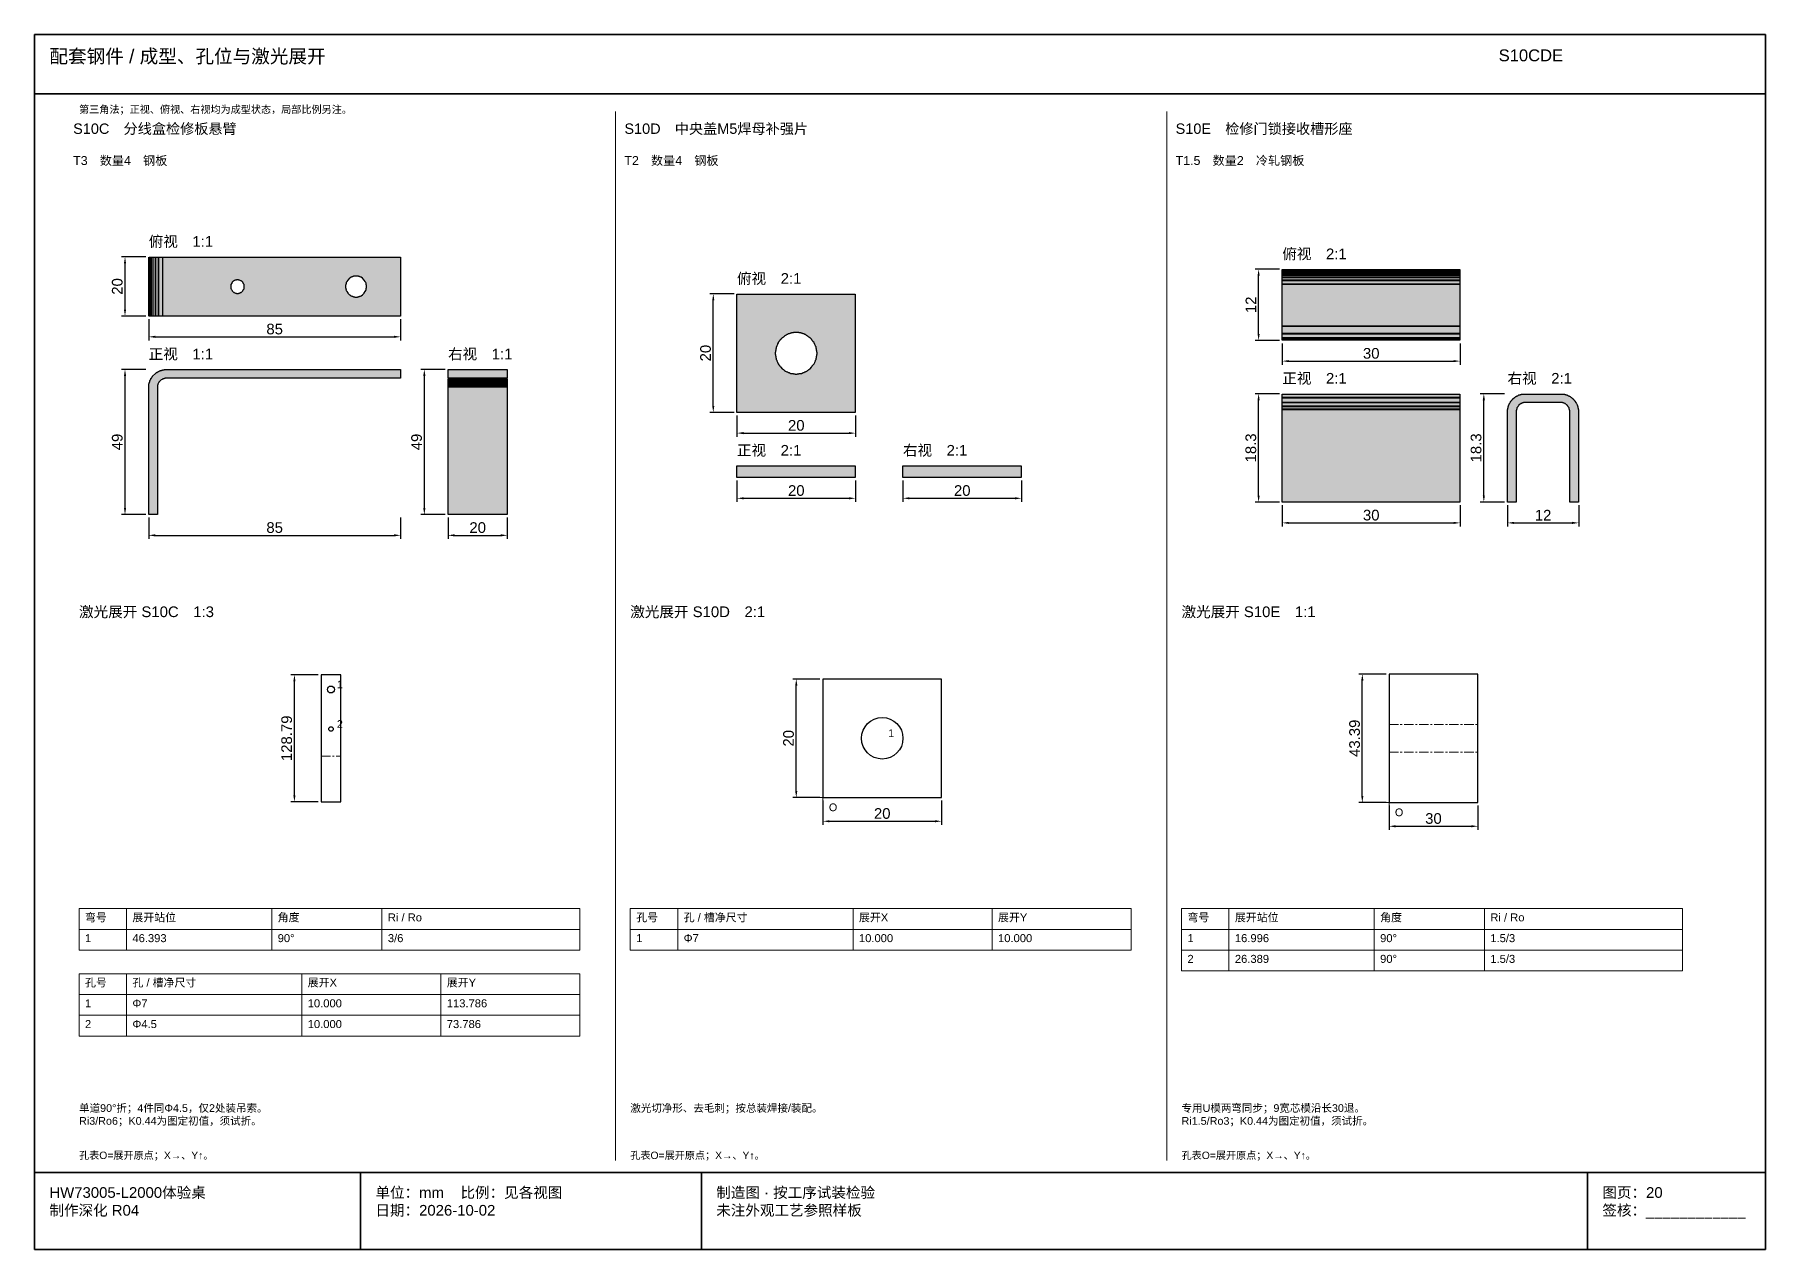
# Model space of a CAD drawing. Header units: millimetres. Extents: x 5 to 252589, y 5 to 415.
# Drawn here: x 228005 to 228589, y 5 to 415 of the extents above; entities that cross this region are included whole.
import ezdxf

# ---------------------------------------------------------------- set-up
doc = ezdxf.new("R2010")
doc.units = ezdxf.units.MM
doc.linetypes.add('CENTER', pattern=[5.08, 3.175, -0.635, 0.635, -0.635])
for name, color, linetype, lineweight in [('CENTER', 8, 'CENTER', 13), ('DIM', 7, 'Continuous', 13), ('FRAME', 7, 'Continuous', 35), ('HATCH', 8, 'Continuous', 9), ('NOTE', 7, 'Continuous', 18), ('OUTLINE', 7, 'Continuous', 25)]:
    doc.layers.add(name, color=color, linetype=linetype, lineweight=lineweight)
doc.styles.add('CN', font='Arial Unicode.ttf')
doc.dimstyles.new('V0_5', dxfattribs={"dimtxt": 3.6, "dimasz": 2.2, "dimexe": 1.2, "dimexo": 1, "dimgap": 0.8, "dimtad": 1, "dimlfac": 0.5, "dimdsep": 46, "dimtxsty": 'CN', "dimcen": 2.5, "dimclrd": 7, "dimclre": 7, "dimclrt": 7, "dimazin": 3, "dimtfac": 1, "dimtmove": 0, "dimatfit": 3})
doc.dimstyles.new('V1', dxfattribs={"dimtxt": 3.6, "dimasz": 2.2, "dimexe": 1.2, "dimexo": 1, "dimgap": 0.8, "dimtad": 1, "dimdsep": 46, "dimtxsty": 'CN', "dimcen": 2.5, "dimclrd": 7, "dimclre": 7, "dimclrt": 7, "dimazin": 3, "dimtfac": 1, "dimtmove": 0, "dimatfit": 3})
doc.dimstyles.new('V3', dxfattribs={"dimtxt": 3.6, "dimasz": 2.2, "dimexe": 1.2, "dimexo": 1, "dimgap": 0.8, "dimtad": 1, "dimlfac": 3, "dimdsep": 46, "dimtxsty": 'CN', "dimcen": 2.5, "dimclrd": 7, "dimclre": 7, "dimclrt": 7, "dimazin": 3, "dimtfac": 1, "dimtmove": 0, "dimatfit": 3})

msp = doc.modelspace()

# ---------------------------------------------------------------- hatches: boundary and pattern name
at = {"layer": 'HATCH', "true_color": 0x467e87}
for points in [[(228043.5, 320), (228043.5, 339.91667), (228043.58333, 339.91667), (228043.58333, 320)], [(228044, 320), (228044, 339.91667), (228044.33333, 339.91667), (228044.33333, 320)], [(228426, 335.38333), (228426, 335.55), (228485.91667, 335.55), (228485.91667, 335.38333)], [(228426, 334.55), (228426, 334.96667), (228485.91667, 334.96667), (228485.91667, 334.55)], [(228144.5, 297.16667), (228144.5, 297.5), (228164.41667, 297.5), (228164.41667, 297.16667)], [(228144.5, 296.25), (228144.5, 296.66667), (228164.41667, 296.66667), (228164.41667, 296.25)]]:
    msp.add_hatch(color=137, dxfattribs=at).paths.add_polyline_path(points)
at = {"layer": 'HATCH', "true_color": 0x467a84}
for points in [[(228043.66667, 320), (228043.66667, 339.91667), (228043.91667, 339.91667), (228043.91667, 320)], [(228426, 335.05), (228426, 335.3), (228485.91667, 335.3), (228485.91667, 335.05)], [(228144.5, 296.75), (228144.5, 297.08333), (228164.41667, 297.08333), (228164.41667, 296.75)]]:
    msp.add_hatch(color=137, dxfattribs=at).paths.add_polyline_path(points)
at = {"layer": 'HATCH', "true_color": 0x46828b}
for points in [[(228044.41667, 320), (228044.41667, 339.91667), (228044.91667, 339.91667), (228044.91667, 320)], [(228426, 335.63333), (228426, 335.71667), (228485.91667, 335.71667), (228485.91667, 335.63333)], [(228426, 333.88333), (228426, 334.46667), (228485.91667, 334.46667), (228485.91667, 333.88333)], [(228144.5, 299), (228144.5, 301.91667), (228164.41667, 301.91667), (228164.41667, 299)], [(228144.5, 297.58333), (228144.5, 297.91667), (228164.41667, 297.91667), (228164.41667, 297.58333)], [(228144.5, 253), (228144.5, 296.16667), (228164.41667, 296.16667), (228164.41667, 253)], [(228502, 257.2), (228502, 288.45), (228502.08333, 288.53333), (228502.08333, 288.95), (228502.16667, 289.03333), (228502.16667, 289.28333), (228502.25, 289.36667), (228502.25, 289.53333), (228502.33333, 289.61667), (228502.33333, 289.78333), (228502.41667, 289.86667), (228502.41667, 290.03333), (228502.5, 290.11667), (228502.5, 290.2), (228502.58333, 290.28333), (228502.58333, 290.36667), (228502.66667, 290.45), (228502.66667, 290.53333), (228502.75, 290.61667), (228502.83333, 290.86667), (228503, 291.03333), (228503, 291.11667), (228503.16667, 291.28333), (228503.16667, 291.36667), (228503.66667, 291.86667), (228503.66667, 291.95), (228503.75, 292.03333), (228503.83333, 292.03333), (228504.33333, 292.53333), (228504.41667, 292.53333), (228504.83333, 292.86667), (228504.91667, 292.86667), (228505, 292.95), (228505.08333, 292.95), (228505.16667, 293.03333), (228505.25, 293.03333), (228505.33333, 293.11667), (228505.41667, 293.11667), (228505.83333, 293.36667), (228506, 293.36667), (228506.08333, 293.45), (228506.25, 293.45), (228506.33333, 293.53333), (228506.58333, 293.53333), (228506.66667, 293.61667), (228507.08333, 293.61667), (228507.16667, 293.7), (228520.75, 293.7), (228520.83333, 293.61667), (228521.25, 293.61667), (228521.33333, 293.53333), (228521.58333, 293.53333), (228521.66667, 293.45), (228521.83333, 293.45), (228521.91667, 293.36667), (228522.08333, 293.36667), (228522.16667, 293.28333), (228522.25, 293.28333), (228522.33333, 293.2), (228522.41667, 293.2), (228522.5, 293.11667), (228522.58333, 293.11667), (228522.66667, 293.03333), (228522.75, 293.03333), (228522.83333, 292.95), (228523.08333, 292.86667), (228523.25, 292.7), (228523.33333, 292.7), (228523.5, 292.53333), (228523.58333, 292.53333), (228524.08333, 292.03333), (228524.16667, 292.03333), (228524.25, 291.95), (228524.25, 291.86667), (228524.75, 291.36667), (228524.75, 291.28333), (228525.08333, 290.86667), (228525.08333, 290.78333), (228525.16667, 290.7), (228525.16667, 290.61667), (228525.25, 290.53333), (228525.25, 290.45), (228525.5, 290.03333), (228525.5, 289.86667), (228525.58333, 289.78333), (228525.58333, 289.61667), (228525.66667, 289.53333), (228525.66667, 289.36667), (228525.75, 289.28333), (228525.75, 289.03333), (228525.83333, 288.95), (228525.83333, 288.53333), (228525.91667, 288.45), (228525.91667, 257.2), (228523, 257.2), (228523, 288.2), (228522.91667, 288.28333), (228522.91667, 288.53333), (228522.83333, 288.61667), (228522.83333, 288.78333), (228522.75, 288.86667), (228522.75, 289.03333), (228522.66667, 289.11667), (228522.66667, 289.2), (228522.5, 289.36667), (228522.5, 289.45), (228522.25, 289.7), (228522.25, 289.78333), (228522, 290.03333), (228521.91667, 290.03333), (228521.66667, 290.28333), (228521.58333, 290.28333), (228521.41667, 290.45), (228521.33333, 290.45), (228521.08333, 290.61667), (228520.91667, 290.61667), (228520.83333, 290.7), (228520.58333, 290.7), (228520.5, 290.78333), (228507.41667, 290.78333), (228507.33333, 290.7), (228507.08333, 290.7), (228507, 290.61667), (228506.83333, 290.61667), (228506.75, 290.53333), (228506.5, 290.45), (228506.33333, 290.28333), (228506.25, 290.28333), (228505.66667, 289.78333), (228505.66667, 289.7), (228505.41667, 289.45), (228505.41667, 289.36667), (228505.25, 289.2), (228505.25, 289.11667), (228505.16667, 289.03333), (228505.16667, 288.86667), (228505.08333, 288.78333), (228505.08333, 288.61667), (228505, 288.53333), (228505, 288.28333), (228504.91667, 288.2), (228504.91667, 257.2)], [(228298, 265.5), (228298, 269.41667), (228337.91667, 269.41667), (228337.91667, 265.5)]]:
    msp.add_hatch(color=137, dxfattribs=at).paths.add_polyline_path(points)
at = {"layer": 'HATCH', "true_color": 0x46858f}
for points in [[(228045, 320), (228045, 339.91667), (228045.75, 339.91667), (228045.75, 320)], [(228426, 333.13333), (228426, 333.8), (228485.91667, 333.8), (228485.91667, 333.13333)], [(228043.5, 253), (228043.5, 296.58333), (228043.58333, 296.66667), (228043.58333, 297.16667), (228043.66667, 297.25), (228043.66667, 297.5), (228043.75, 297.58333), (228043.75, 297.75), (228043.83333, 297.83333), (228043.83333, 298), (228043.91667, 298.08333), (228043.91667, 298.25), (228044, 298.33333), (228044, 298.41667), (228044.08333, 298.5), (228044.08333, 298.58333), (228044.16667, 298.66667), (228044.25, 298.91667), (228044.41667, 299.08333), (228044.5, 299.33333), (228044.75, 299.58333), (228044.75, 299.66667), (228045.75, 300.66667), (228045.83333, 300.66667), (228046.08333, 300.91667), (228046.33333, 301), (228046.5, 301.16667), (228046.58333, 301.16667), (228046.66667, 301.25), (228046.75, 301.25), (228047.16667, 301.5), (228047.33333, 301.5), (228047.41667, 301.58333), (228047.58333, 301.58333), (228047.66667, 301.66667), (228047.83333, 301.66667), (228047.91667, 301.75), (228048.16667, 301.75), (228048.25, 301.83333), (228048.75, 301.83333), (228048.83333, 301.91667), (228128.41667, 301.91667), (228128.41667, 299), (228049, 299), (228048.91667, 298.91667), (228048.66667, 298.91667), (228048.58333, 298.83333), (228048.41667, 298.83333), (228048.33333, 298.75), (228048.25, 298.75), (228048.16667, 298.66667), (228048.08333, 298.66667), (228048, 298.58333), (228047.75, 298.5), (228046.91667, 297.66667), (228046.91667, 297.58333), (228046.83333, 297.5), (228046.83333, 297.41667), (228046.58333, 297), (228046.58333, 296.83333), (228046.5, 296.75), (228046.5, 296.5), (228046.41667, 296.41667), (228046.41667, 253)], [(228144.5, 298), (228144.5, 298.25), (228164.41667, 298.25), (228164.41667, 298)], [(228426, 257.2), (228426, 288.45), (228485.91667, 288.45), (228485.91667, 257.2)], [(228242, 265.5), (228242, 269.41667), (228281.91667, 269.41667), (228281.91667, 265.5)]]:
    msp.add_hatch(color=145, dxfattribs=at).paths.add_polyline_path(points)
at = {"layer": 'HATCH', "true_color": 0x468993}
for points in [[(228045.83333, 320), (228045.83333, 339.91667), (228046.75, 339.91667), (228046.75, 320)], [(228426, 332.13333), (228426, 333.05), (228485.91667, 333.05), (228485.91667, 332.13333)], [(228426, 311.88333), (228426, 311.96667), (228485.91667, 311.96667), (228485.91667, 311.88333)], [(228144.5, 298.33333), (228144.5, 298.58333), (228164.41667, 298.58333), (228164.41667, 298.33333)], [(228426, 288.53333), (228426, 289.53333), (228485.91667, 289.53333), (228485.91667, 288.53333)]]:
    msp.add_hatch(color=145, dxfattribs=at).paths.add_polyline_path(points)
at = {"layer": 'HATCH', "true_color": 0x468d97}
for points in [[(228046.83333, 320), (228046.83333, 339.91667), (228048.16667, 339.91667), (228048.16667, 320)], [(228426, 330.8), (228426, 332.05), (228485.91667, 332.05), (228485.91667, 330.8)], [(228426, 312.05), (228426, 312.55), (228485.91667, 312.55), (228485.91667, 312.05)], [(228144.5, 298.66667), (228144.5, 298.83333), (228164.41667, 298.83333), (228164.41667, 298.66667)], [(228426, 289.61667), (228426, 290.78333), (228485.91667, 290.78333), (228485.91667, 289.61667)]]:
    msp.add_hatch(color=145, dxfattribs=at).paths.add_polyline_path(points)
at = {"layer": 'HATCH', "true_color": 0x46909b}
h = msp.add_hatch(color=135, dxfattribs=at)
h.paths.add_polyline_path([(228048.25, 320), (228048.25, 339.91667), (228128.41667, 339.91667), (228128.41667, 320)])
h.paths.add_polyline_path([(228073.08333, 327.66667), (228073.83333, 327.66667), (228073.91667, 327.75), (228074.16667, 327.75), (228074.25, 327.83333), (228074.33333, 327.83333), (228074.41667, 327.91667), (228074.66667, 328), (228074.83333, 328.16667), (228074.91667, 328.16667), (228075.25, 328.5), (228075.25, 328.58333), (228075.41667, 328.75), (228075.41667, 328.83333), (228075.66667, 329.25), (228075.66667, 329.5), (228075.75, 329.58333), (228075.75, 330.33333), (228075.66667, 330.41667), (228075.66667, 330.66667), (228075.58333, 330.75), (228075.58333, 330.83333), (228075.5, 330.91667), (228075.41667, 331.16667), (228075.25, 331.33333), (228075.25, 331.41667), (228074.91667, 331.75), (228074.83333, 331.75), (228074.66667, 331.91667), (228074.58333, 331.91667), (228074.16667, 332.16667), (228073.91667, 332.16667), (228073.83333, 332.25), (228073.08333, 332.25), (228073, 332.16667), (228072.75, 332.16667), (228072.66667, 332.08333), (228072.58333, 332.08333), (228072.5, 332), (228072.25, 331.91667), (228072.08333, 331.75), (228072, 331.75), (228071.66667, 331.41667), (228071.66667, 331.33333), (228071.5, 331.16667), (228071.5, 331.08333), (228071.25, 330.66667), (228071.25, 330.41667), (228071.16667, 330.33333), (228071.16667, 329.58333), (228071.25, 329.5), (228071.25, 329.25), (228071.33333, 329.16667), (228071.33333, 329.08333), (228071.41667, 329), (228071.5, 328.75), (228071.66667, 328.58333), (228071.66667, 328.5), (228072, 328.16667), (228072.08333, 328.16667), (228072.25, 328), (228072.33333, 328), (228072.75, 327.75), (228073, 327.75)], flags=0)
h.paths.add_polyline_path([(228113, 326.41667), (228113.91667, 326.41667), (228114, 326.5), (228114.33333, 326.5), (228114.41667, 326.58333), (228114.58333, 326.58333), (228114.66667, 326.66667), (228114.83333, 326.66667), (228114.91667, 326.75), (228115.16667, 326.83333), (228115.58333, 327.16667), (228115.66667, 327.16667), (228116.25, 327.75), (228116.25, 327.83333), (228116.58333, 328.25), (228116.58333, 328.33333), (228116.75, 328.58333), (228116.75, 328.75), (228116.83333, 328.83333), (228116.83333, 329), (228116.91667, 329.08333), (228116.91667, 329.41667), (228117, 329.5), (228117, 330.41667), (228116.91667, 330.5), (228116.91667, 330.83333), (228116.83333, 330.91667), (228116.83333, 331.08333), (228116.75, 331.16667), (228116.75, 331.33333), (228116.66667, 331.41667), (228116.58333, 331.66667), (228116.25, 332.08333), (228116.25, 332.16667), (228115.66667, 332.75), (228115.58333, 332.75), (228115.16667, 333.08333), (228115.08333, 333.08333), (228114.83333, 333.25), (228114.66667, 333.25), (228114.58333, 333.33333), (228114.41667, 333.33333), (228114.33333, 333.41667), (228114, 333.41667), (228113.91667, 333.5), (228113, 333.5), (228112.91667, 333.41667), (228112.58333, 333.41667), (228112.5, 333.33333), (228112.33333, 333.33333), (228112.25, 333.25), (228112.08333, 333.25), (228112, 333.16667), (228111.75, 333.08333), (228111.33333, 332.75), (228111.25, 332.75), (228110.66667, 332.16667), (228110.66667, 332.08333), (228110.33333, 331.66667), (228110.33333, 331.58333), (228110.16667, 331.33333), (228110.16667, 331.16667), (228110.08333, 331.08333), (228110.08333, 330.91667), (228110, 330.83333), (228110, 330.5), (228109.91667, 330.41667), (228109.91667, 329.5), (228110, 329.41667), (228110, 329.08333), (228110.08333, 329), (228110.08333, 328.83333), (228110.16667, 328.75), (228110.16667, 328.58333), (228110.25, 328.5), (228110.33333, 328.25), (228110.66667, 327.83333), (228110.66667, 327.75), (228111.25, 327.16667), (228111.33333, 327.16667), (228111.75, 326.83333), (228111.83333, 326.83333), (228112.08333, 326.66667), (228112.25, 326.66667), (228112.33333, 326.58333), (228112.5, 326.58333), (228112.58333, 326.5), (228112.91667, 326.5)], flags=0)
h = msp.add_hatch(color=135, dxfattribs=at)
h.paths.add_polyline_path([(228242, 287.5), (228242, 327.41667), (228281.91667, 327.41667), (228281.91667, 287.5)])
h.paths.add_polyline_path([(228261.66667, 300.41667), (228262.25, 300.41667), (228262.33333, 300.5), (228262.83333, 300.5), (228262.91667, 300.58333), (228263.5, 300.58333), (228263.58333, 300.66667), (228263.83333, 300.66667), (228263.91667, 300.75), (228264.08333, 300.75), (228264.33333, 300.91667), (228264.5, 300.91667), (228264.91667, 301.16667), (228265.08333, 301.16667), (228265.16667, 301.25), (228265.25, 301.25), (228265.33333, 301.33333), (228265.58333, 301.41667), (228265.83333, 301.66667), (228265.91667, 301.66667), (228266.25, 302), (228266.33333, 302), (228266.58333, 302.25), (228266.66667, 302.25), (228267.16667, 302.75), (228267.16667, 302.83333), (228267.41667, 303.08333), (228267.41667, 303.16667), (228267.75, 303.5), (228267.75, 303.58333), (228268, 303.83333), (228268, 303.91667), (228268.25, 304.33333), (228268.25, 304.5), (228268.5, 304.91667), (228268.5, 305.08333), (228268.58333, 305.16667), (228268.58333, 305.25), (228268.66667, 305.33333), (228268.66667, 305.5), (228268.75, 305.58333), (228268.75, 305.83333), (228268.83333, 305.91667), (228268.83333, 306.5), (228268.91667, 306.58333), (228268.91667, 307.08333), (228269, 307.16667), (228269, 307.75), (228268.91667, 307.83333), (228268.91667, 308.33333), (228268.83333, 308.41667), (228268.83333, 309), (228268.75, 309.08333), (228268.75, 309.33333), (228268.66667, 309.41667), (228268.66667, 309.58333), (228268.5, 309.83333), (228268.5, 310), (228268.25, 310.41667), (228268.25, 310.58333), (228268.16667, 310.66667), (228268.16667, 310.75), (228268.08333, 310.83333), (228268, 311.08333), (228267.75, 311.33333), (228267.75, 311.41667), (228267.41667, 311.75), (228267.41667, 311.83333), (228267.16667, 312.08333), (228267.16667, 312.16667), (228266.66667, 312.66667), (228266.58333, 312.66667), (228266.33333, 312.91667), (228266.25, 312.91667), (228265.91667, 313.25), (228265.83333, 313.25), (228265.58333, 313.5), (228265.5, 313.5), (228265.08333, 313.75), (228264.91667, 313.75), (228264.5, 314), (228264.33333, 314), (228264.25, 314.08333), (228264.16667, 314.08333), (228264.08333, 314.16667), (228263.91667, 314.16667), (228263.83333, 314.25), (228263.58333, 314.25), (228263.5, 314.33333), (228262.91667, 314.33333), (228262.83333, 314.41667), (228262.33333, 314.41667), (228262.25, 314.5), (228261.66667, 314.5), (228261.58333, 314.41667), (228261.08333, 314.41667), (228261, 314.33333), (228260.41667, 314.33333), (228260.33333, 314.25), (228260.08333, 314.25), (228260, 314.16667), (228259.83333, 314.16667), (228259.58333, 314), (228259.41667, 314), (228259, 313.75), (228258.83333, 313.75), (228258.75, 313.66667), (228258.66667, 313.66667), (228258.58333, 313.58333), (228258.33333, 313.5), (228258.08333, 313.25), (228258, 313.25), (228257.66667, 312.91667), (228257.58333, 312.91667), (228257.33333, 312.66667), (228257.25, 312.66667), (228256.75, 312.16667), (228256.75, 312.08333), (228256.5, 311.83333), (228256.5, 311.75), (228256.16667, 311.41667), (228256.16667, 311.33333), (228255.91667, 311.08333), (228255.91667, 311), (228255.66667, 310.58333), (228255.66667, 310.41667), (228255.41667, 310), (228255.41667, 309.83333), (228255.33333, 309.75), (228255.33333, 309.66667), (228255.25, 309.58333), (228255.25, 309.41667), (228255.16667, 309.33333), (228255.16667, 309.08333), (228255.08333, 309), (228255.08333, 308.41667), (228255, 308.33333), (228255, 307.83333), (228254.91667, 307.75), (228254.91667, 307.16667), (228255, 307.08333), (228255, 306.58333), (228255.08333, 306.5), (228255.08333, 305.91667), (228255.16667, 305.83333), (228255.16667, 305.58333), (228255.25, 305.5), (228255.25, 305.33333), (228255.41667, 305.08333), (228255.41667, 304.91667), (228255.66667, 304.5), (228255.66667, 304.33333), (228255.75, 304.25), (228255.75, 304.16667), (228255.83333, 304.08333), (228255.91667, 303.83333), (228256.16667, 303.58333), (228256.16667, 303.5), (228256.5, 303.16667), (228256.5, 303.08333), (228256.75, 302.83333), (228256.75, 302.75), (228257.25, 302.25), (228257.33333, 302.25), (228257.58333, 302), (228257.66667, 302), (228258, 301.66667), (228258.08333, 301.66667), (228258.33333, 301.41667), (228258.41667, 301.41667), (228258.83333, 301.16667), (228259, 301.16667), (228259.41667, 300.91667), (228259.58333, 300.91667), (228259.66667, 300.83333), (228259.75, 300.83333), (228259.83333, 300.75), (228260, 300.75), (228260.08333, 300.66667), (228260.33333, 300.66667), (228260.41667, 300.58333), (228261, 300.58333), (228261.08333, 300.5), (228261.58333, 300.5)], flags=0)
for points in [[(228426, 316.63333), (228426, 330.71667), (228485.91667, 330.71667), (228485.91667, 316.63333)], [(228426, 312.63333), (228426, 314.05), (228485.91667, 314.05), (228485.91667, 312.63333)], [(228426, 290.86667), (228426, 292.45), (228485.91667, 292.45), (228485.91667, 290.86667)]]:
    msp.add_hatch(color=135, dxfattribs=at).paths.add_polyline_path(points)
at = {"layer": 'HATCH', "true_color": 0x46949f}
for points in [[(228426, 314.13333), (228426, 316.55), (228485.91667, 316.55), (228485.91667, 314.13333)], [(228426, 292.53333), (228426, 293.61667), (228485.91667, 293.61667), (228485.91667, 292.53333)]]:
    msp.add_hatch(color=135, dxfattribs=at).paths.add_polyline_path(points)

# ---------------------------------------------------------------- linework, layer by layer
at = {"layer": 'CENTER'}
for p, q in [((228462, 182.19646), (228492, 182.19646)), ((228101.66667, 171.5), (228108.33333, 171.5)), ((228462, 172.80354), (228492, 172.80354)), ((228271, 156.2), (228271, 158.8)), ((228269.7, 157.5), (228272.3, 157.5)), ((228460.7, 155.80708), (228463.3, 155.80708)), ((228462, 154.50708), (228462, 157.10708))]:
    msp.add_line(p, q, dxfattribs=at)
at = {"layer": 'DIM'}
for p, q in [((228201, 35), (228201, 389)), ((228387, 35), (228387, 389)), ((228036, 120), (228036, 106)), ((228085.01, 120), (228085.01, 106)), ((228122.19, 120), (228122.19, 106)), ((228222, 120), (228222, 106)), ((228281.15, 120), (228281.15, 106)), ((228328.075, 120), (228328.075, 106)), ((228408, 120), (228408, 99)), ((228457.01, 120), (228457.01, 99)), ((228494.19, 120), (228494.19, 99)), ((228020, 113), (228189, 113)), ((228206, 113), (228375, 113)), ((228392, 113), (228561, 113)), ((228392, 106), (228561, 106)), ((228036, 98), (228036, 77)), ((228095.15, 98), (228095.15, 77)), ((228142.075, 98), (228142.075, 77)), ((228020, 91), (228189, 91)), ((228020, 84), (228189, 84))]:
    msp.add_line(p, q, dxfattribs=at)
for points in [[(228020, 106), (228189, 106), (228189, 120), (228020, 120)], [(228206, 106), (228375, 106), (228375, 120), (228206, 120)], [(228392, 99), (228561, 99), (228561, 120), (228392, 120)], [(228020, 77), (228189, 77), (228189, 98), (228020, 98)]]:
    msp.add_lwpolyline(points, close=True, dxfattribs=at)
at = {"layer": 'FRAME'}
for p, q in [((228005, 395), (228589, 395)), ((228005, 31), (228589, 31)), ((228115, 5), (228115, 31)), ((228230, 5), (228230, 31)), ((228529, 5), (228529, 31))]:
    msp.add_line(p, q, dxfattribs=at)
msp.add_lwpolyline([(228005, 5), (228589, 5), (228589, 415), (228005, 415)], close=True, dxfattribs=at)
at = {"layer": 'OUTLINE'}
for p, q in [((228108.33333, 198.96431), (228101.66667, 198.96431)), ((228101.66667, 198.96431), (228101.66667, 156.03569)), ((228108.33333, 156.03569), (228108.33333, 198.96431)), ((228492, 199.19292), (228462, 199.19292)), ((228462, 199.19292), (228462, 155.80708)), ((228492, 155.80708), (228492, 199.19292)), ((228311, 197.5), (228271, 197.5)), ((228271, 197.5), (228271, 157.5)), ((228311, 157.5), (228311, 197.5)), ((228101.66667, 156.03569), (228108.33333, 156.03569)), ((228271, 157.5), (228311, 157.5)), ((228462, 155.80708), (228492, 155.80708))]:
    msp.add_line(p, q, dxfattribs=at)
at = {"layer": 'OUTLINE', "color": 139, "true_color": 0x42544a}
for points in [[(228043.5, 320), (228043.5, 339.91667), (228043.58333, 339.91667), (228043.58333, 320)], [(228043.66667, 320), (228043.66667, 339.91667), (228043.91667, 339.91667), (228043.91667, 320)], [(228044, 320), (228044, 339.91667), (228044.33333, 339.91667), (228044.33333, 320)], [(228044.41667, 320), (228044.41667, 339.91667), (228044.91667, 339.91667), (228044.91667, 320)], [(228045, 320), (228045, 339.91667), (228045.75, 339.91667), (228045.75, 320)], [(228045.83333, 320), (228045.83333, 339.91667), (228046.75, 339.91667), (228046.75, 320)], [(228046.83333, 320), (228046.83333, 339.91667), (228048.16667, 339.91667), (228048.16667, 320)], [(228048.25, 320), (228048.25, 339.91667), (228128.41667, 339.91667), (228128.41667, 320)], [(228113, 326.41667), (228113.91667, 326.41667), (228114, 326.5), (228114.33333, 326.5), (228114.41667, 326.58333), (228114.58333, 326.58333), (228114.66667, 326.66667), (228114.83333, 326.66667), (228114.91667, 326.75), (228115.16667, 326.83333), (228115.58333, 327.16667), (228115.66667, 327.16667), (228116.25, 327.75), (228116.25, 327.83333), (228116.58333, 328.25), (228116.58333, 328.33333), (228116.75, 328.58333), (228116.75, 328.75), (228116.83333, 328.83333), (228116.83333, 329), (228116.91667, 329.08333), (228116.91667, 329.41667), (228117, 329.5), (228117, 330.41667), (228116.91667, 330.5), (228116.91667, 330.83333), (228116.83333, 330.91667), (228116.83333, 331.08333), (228116.75, 331.16667), (228116.75, 331.33333), (228116.66667, 331.41667), (228116.58333, 331.66667), (228116.25, 332.08333), (228116.25, 332.16667), (228115.66667, 332.75), (228115.58333, 332.75), (228115.16667, 333.08333), (228115.08333, 333.08333), (228114.83333, 333.25), (228114.66667, 333.25), (228114.58333, 333.33333), (228114.41667, 333.33333), (228114.33333, 333.41667), (228114, 333.41667), (228113.91667, 333.5), (228113, 333.5), (228112.91667, 333.41667), (228112.58333, 333.41667), (228112.5, 333.33333), (228112.33333, 333.33333), (228112.25, 333.25), (228112.08333, 333.25), (228112, 333.16667), (228111.75, 333.08333), (228111.33333, 332.75), (228111.25, 332.75), (228110.66667, 332.16667), (228110.66667, 332.08333), (228110.33333, 331.66667), (228110.33333, 331.58333), (228110.16667, 331.33333), (228110.16667, 331.16667), (228110.08333, 331.08333), (228110.08333, 330.91667), (228110, 330.83333), (228110, 330.5), (228109.91667, 330.41667), (228109.91667, 329.5), (228110, 329.41667), (228110, 329.08333), (228110.08333, 329), (228110.08333, 328.83333), (228110.16667, 328.75), (228110.16667, 328.58333), (228110.25, 328.5), (228110.33333, 328.25), (228110.66667, 327.83333), (228110.66667, 327.75), (228111.25, 327.16667), (228111.33333, 327.16667), (228111.75, 326.83333), (228111.83333, 326.83333), (228112.08333, 326.66667), (228112.25, 326.66667), (228112.33333, 326.58333), (228112.5, 326.58333), (228112.58333, 326.5), (228112.91667, 326.5)], [(228426, 335.63333), (228426, 335.71667), (228485.91667, 335.71667), (228485.91667, 335.63333)], [(228426, 335.38333), (228426, 335.55), (228485.91667, 335.55), (228485.91667, 335.38333)], [(228426, 335.05), (228426, 335.3), (228485.91667, 335.3), (228485.91667, 335.05)], [(228426, 334.55), (228426, 334.96667), (228485.91667, 334.96667), (228485.91667, 334.55)], [(228426, 333.88333), (228426, 334.46667), (228485.91667, 334.46667), (228485.91667, 333.88333)], [(228426, 333.13333), (228426, 333.8), (228485.91667, 333.8), (228485.91667, 333.13333)], [(228426, 332.13333), (228426, 333.05), (228485.91667, 333.05), (228485.91667, 332.13333)], [(228073.08333, 327.66667), (228073.83333, 327.66667), (228073.91667, 327.75), (228074.16667, 327.75), (228074.25, 327.83333), (228074.33333, 327.83333), (228074.41667, 327.91667), (228074.66667, 328), (228074.83333, 328.16667), (228074.91667, 328.16667), (228075.25, 328.5), (228075.25, 328.58333), (228075.41667, 328.75), (228075.41667, 328.83333), (228075.66667, 329.25), (228075.66667, 329.5), (228075.75, 329.58333), (228075.75, 330.33333), (228075.66667, 330.41667), (228075.66667, 330.66667), (228075.58333, 330.75), (228075.58333, 330.83333), (228075.5, 330.91667), (228075.41667, 331.16667), (228075.25, 331.33333), (228075.25, 331.41667), (228074.91667, 331.75), (228074.83333, 331.75), (228074.66667, 331.91667), (228074.58333, 331.91667), (228074.16667, 332.16667), (228073.91667, 332.16667), (228073.83333, 332.25), (228073.08333, 332.25), (228073, 332.16667), (228072.75, 332.16667), (228072.66667, 332.08333), (228072.58333, 332.08333), (228072.5, 332), (228072.25, 331.91667), (228072.08333, 331.75), (228072, 331.75), (228071.66667, 331.41667), (228071.66667, 331.33333), (228071.5, 331.16667), (228071.5, 331.08333), (228071.25, 330.66667), (228071.25, 330.41667), (228071.16667, 330.33333), (228071.16667, 329.58333), (228071.25, 329.5), (228071.25, 329.25), (228071.33333, 329.16667), (228071.33333, 329.08333), (228071.41667, 329), (228071.5, 328.75), (228071.66667, 328.58333), (228071.66667, 328.5), (228072, 328.16667), (228072.08333, 328.16667), (228072.25, 328), (228072.33333, 328), (228072.75, 327.75), (228073, 327.75)], [(228242, 287.5), (228242, 327.41667), (228281.91667, 327.41667), (228281.91667, 287.5)], [(228426, 330.8), (228426, 332.05), (228485.91667, 332.05), (228485.91667, 330.8)], [(228426, 316.63333), (228426, 330.71667), (228485.91667, 330.71667), (228485.91667, 316.63333)], [(228426, 314.13333), (228426, 316.55), (228485.91667, 316.55), (228485.91667, 314.13333)], [(228261.66667, 300.41667), (228262.25, 300.41667), (228262.33333, 300.5), (228262.83333, 300.5), (228262.91667, 300.58333), (228263.5, 300.58333), (228263.58333, 300.66667), (228263.83333, 300.66667), (228263.91667, 300.75), (228264.08333, 300.75), (228264.33333, 300.91667), (228264.5, 300.91667), (228264.91667, 301.16667), (228265.08333, 301.16667), (228265.16667, 301.25), (228265.25, 301.25), (228265.33333, 301.33333), (228265.58333, 301.41667), (228265.83333, 301.66667), (228265.91667, 301.66667), (228266.25, 302), (228266.33333, 302), (228266.58333, 302.25), (228266.66667, 302.25), (228267.16667, 302.75), (228267.16667, 302.83333), (228267.41667, 303.08333), (228267.41667, 303.16667), (228267.75, 303.5), (228267.75, 303.58333), (228268, 303.83333), (228268, 303.91667), (228268.25, 304.33333), (228268.25, 304.5), (228268.5, 304.91667), (228268.5, 305.08333), (228268.58333, 305.16667), (228268.58333, 305.25), (228268.66667, 305.33333), (228268.66667, 305.5), (228268.75, 305.58333), (228268.75, 305.83333), (228268.83333, 305.91667), (228268.83333, 306.5), (228268.91667, 306.58333), (228268.91667, 307.08333), (228269, 307.16667), (228269, 307.75), (228268.91667, 307.83333), (228268.91667, 308.33333), (228268.83333, 308.41667), (228268.83333, 309), (228268.75, 309.08333), (228268.75, 309.33333), (228268.66667, 309.41667), (228268.66667, 309.58333), (228268.5, 309.83333), (228268.5, 310), (228268.25, 310.41667), (228268.25, 310.58333), (228268.16667, 310.66667), (228268.16667, 310.75), (228268.08333, 310.83333), (228268, 311.08333), (228267.75, 311.33333), (228267.75, 311.41667), (228267.41667, 311.75), (228267.41667, 311.83333), (228267.16667, 312.08333), (228267.16667, 312.16667), (228266.66667, 312.66667), (228266.58333, 312.66667), (228266.33333, 312.91667), (228266.25, 312.91667), (228265.91667, 313.25), (228265.83333, 313.25), (228265.58333, 313.5), (228265.5, 313.5), (228265.08333, 313.75), (228264.91667, 313.75), (228264.5, 314), (228264.33333, 314), (228264.25, 314.08333), (228264.16667, 314.08333), (228264.08333, 314.16667), (228263.91667, 314.16667), (228263.83333, 314.25), (228263.58333, 314.25), (228263.5, 314.33333), (228262.91667, 314.33333), (228262.83333, 314.41667), (228262.33333, 314.41667), (228262.25, 314.5), (228261.66667, 314.5), (228261.58333, 314.41667), (228261.08333, 314.41667), (228261, 314.33333), (228260.41667, 314.33333), (228260.33333, 314.25), (228260.08333, 314.25), (228260, 314.16667), (228259.83333, 314.16667), (228259.58333, 314), (228259.41667, 314), (228259, 313.75), (228258.83333, 313.75), (228258.75, 313.66667), (228258.66667, 313.66667), (228258.58333, 313.58333), (228258.33333, 313.5), (228258.08333, 313.25), (228258, 313.25), (228257.66667, 312.91667), (228257.58333, 312.91667), (228257.33333, 312.66667), (228257.25, 312.66667), (228256.75, 312.16667), (228256.75, 312.08333), (228256.5, 311.83333), (228256.5, 311.75), (228256.16667, 311.41667), (228256.16667, 311.33333), (228255.91667, 311.08333), (228255.91667, 311), (228255.66667, 310.58333), (228255.66667, 310.41667), (228255.41667, 310), (228255.41667, 309.83333), (228255.33333, 309.75), (228255.33333, 309.66667), (228255.25, 309.58333), (228255.25, 309.41667), (228255.16667, 309.33333), (228255.16667, 309.08333), (228255.08333, 309), (228255.08333, 308.41667), (228255, 308.33333), (228255, 307.83333), (228254.91667, 307.75), (228254.91667, 307.16667), (228255, 307.08333), (228255, 306.58333), (228255.08333, 306.5), (228255.08333, 305.91667), (228255.16667, 305.83333), (228255.16667, 305.58333), (228255.25, 305.5), (228255.25, 305.33333), (228255.41667, 305.08333), (228255.41667, 304.91667), (228255.66667, 304.5), (228255.66667, 304.33333), (228255.75, 304.25), (228255.75, 304.16667), (228255.83333, 304.08333), (228255.91667, 303.83333), (228256.16667, 303.58333), (228256.16667, 303.5), (228256.5, 303.16667), (228256.5, 303.08333), (228256.75, 302.83333), (228256.75, 302.75), (228257.25, 302.25), (228257.33333, 302.25), (228257.58333, 302), (228257.66667, 302), (228258, 301.66667), (228258.08333, 301.66667), (228258.33333, 301.41667), (228258.41667, 301.41667), (228258.83333, 301.16667), (228259, 301.16667), (228259.41667, 300.91667), (228259.58333, 300.91667), (228259.66667, 300.83333), (228259.75, 300.83333), (228259.83333, 300.75), (228260, 300.75), (228260.08333, 300.66667), (228260.33333, 300.66667), (228260.41667, 300.58333), (228261, 300.58333), (228261.08333, 300.5), (228261.58333, 300.5)], [(228426, 312.63333), (228426, 314.05), (228485.91667, 314.05), (228485.91667, 312.63333)], [(228426, 312.05), (228426, 312.55), (228485.91667, 312.55), (228485.91667, 312.05)], [(228426, 311.88333), (228426, 311.96667), (228485.91667, 311.96667), (228485.91667, 311.88333)], [(228043.5, 253), (228043.5, 296.58333), (228043.58333, 296.66667), (228043.58333, 297.16667), (228043.66667, 297.25), (228043.66667, 297.5), (228043.75, 297.58333), (228043.75, 297.75), (228043.83333, 297.83333), (228043.83333, 298), (228043.91667, 298.08333), (228043.91667, 298.25), (228044, 298.33333), (228044, 298.41667), (228044.08333, 298.5), (228044.08333, 298.58333), (228044.16667, 298.66667), (228044.25, 298.91667), (228044.41667, 299.08333), (228044.5, 299.33333), (228044.75, 299.58333), (228044.75, 299.66667), (228045.75, 300.66667), (228045.83333, 300.66667), (228046.08333, 300.91667), (228046.33333, 301), (228046.5, 301.16667), (228046.58333, 301.16667), (228046.66667, 301.25), (228046.75, 301.25), (228047.16667, 301.5), (228047.33333, 301.5), (228047.41667, 301.58333), (228047.58333, 301.58333), (228047.66667, 301.66667), (228047.83333, 301.66667), (228047.91667, 301.75), (228048.16667, 301.75), (228048.25, 301.83333), (228048.75, 301.83333), (228048.83333, 301.91667), (228128.41667, 301.91667), (228128.41667, 299), (228049, 299), (228048.91667, 298.91667), (228048.66667, 298.91667), (228048.58333, 298.83333), (228048.41667, 298.83333), (228048.33333, 298.75), (228048.25, 298.75), (228048.16667, 298.66667), (228048.08333, 298.66667), (228048, 298.58333), (228047.75, 298.5), (228046.91667, 297.66667), (228046.91667, 297.58333), (228046.83333, 297.5), (228046.83333, 297.41667), (228046.58333, 297), (228046.58333, 296.83333), (228046.5, 296.75), (228046.5, 296.5), (228046.41667, 296.41667), (228046.41667, 253)], [(228144.5, 299), (228144.5, 301.91667), (228164.41667, 301.91667), (228164.41667, 299)], [(228144.5, 298.66667), (228144.5, 298.83333), (228164.41667, 298.83333), (228164.41667, 298.66667)], [(228144.5, 298.33333), (228144.5, 298.58333), (228164.41667, 298.58333), (228164.41667, 298.33333)], [(228144.5, 298), (228144.5, 298.25), (228164.41667, 298.25), (228164.41667, 298)], [(228144.5, 297.58333), (228144.5, 297.91667), (228164.41667, 297.91667), (228164.41667, 297.58333)], [(228144.5, 297.16667), (228144.5, 297.5), (228164.41667, 297.5), (228164.41667, 297.16667)], [(228144.5, 296.75), (228144.5, 297.08333), (228164.41667, 297.08333), (228164.41667, 296.75)], [(228144.5, 296.25), (228144.5, 296.66667), (228164.41667, 296.66667), (228164.41667, 296.25)], [(228144.5, 253), (228144.5, 296.16667), (228164.41667, 296.16667), (228164.41667, 253)], [(228426, 292.53333), (228426, 293.61667), (228485.91667, 293.61667), (228485.91667, 292.53333)], [(228426, 290.86667), (228426, 292.45), (228485.91667, 292.45), (228485.91667, 290.86667)], [(228502, 257.2), (228502, 288.45), (228502.08333, 288.53333), (228502.08333, 288.95), (228502.16667, 289.03333), (228502.16667, 289.28333), (228502.25, 289.36667), (228502.25, 289.53333), (228502.33333, 289.61667), (228502.33333, 289.78333), (228502.41667, 289.86667), (228502.41667, 290.03333), (228502.5, 290.11667), (228502.5, 290.2), (228502.58333, 290.28333), (228502.58333, 290.36667), (228502.66667, 290.45), (228502.66667, 290.53333), (228502.75, 290.61667), (228502.83333, 290.86667), (228503, 291.03333), (228503, 291.11667), (228503.16667, 291.28333), (228503.16667, 291.36667), (228503.66667, 291.86667), (228503.66667, 291.95), (228503.75, 292.03333), (228503.83333, 292.03333), (228504.33333, 292.53333), (228504.41667, 292.53333), (228504.83333, 292.86667), (228504.91667, 292.86667), (228505, 292.95), (228505.08333, 292.95), (228505.16667, 293.03333), (228505.25, 293.03333), (228505.33333, 293.11667), (228505.41667, 293.11667), (228505.83333, 293.36667), (228506, 293.36667), (228506.08333, 293.45), (228506.25, 293.45), (228506.33333, 293.53333), (228506.58333, 293.53333), (228506.66667, 293.61667), (228507.08333, 293.61667), (228507.16667, 293.7), (228520.75, 293.7), (228520.83333, 293.61667), (228521.25, 293.61667), (228521.33333, 293.53333), (228521.58333, 293.53333), (228521.66667, 293.45), (228521.83333, 293.45), (228521.91667, 293.36667), (228522.08333, 293.36667), (228522.16667, 293.28333), (228522.25, 293.28333), (228522.33333, 293.2), (228522.41667, 293.2), (228522.5, 293.11667), (228522.58333, 293.11667), (228522.66667, 293.03333), (228522.75, 293.03333), (228522.83333, 292.95), (228523.08333, 292.86667), (228523.25, 292.7), (228523.33333, 292.7), (228523.5, 292.53333), (228523.58333, 292.53333), (228524.08333, 292.03333), (228524.16667, 292.03333), (228524.25, 291.95), (228524.25, 291.86667), (228524.75, 291.36667), (228524.75, 291.28333), (228525.08333, 290.86667), (228525.08333, 290.78333), (228525.16667, 290.7), (228525.16667, 290.61667), (228525.25, 290.53333), (228525.25, 290.45), (228525.5, 290.03333), (228525.5, 289.86667), (228525.58333, 289.78333), (228525.58333, 289.61667), (228525.66667, 289.53333), (228525.66667, 289.36667), (228525.75, 289.28333), (228525.75, 289.03333), (228525.83333, 288.95), (228525.83333, 288.53333), (228525.91667, 288.45), (228525.91667, 257.2), (228523, 257.2), (228523, 288.2), (228522.91667, 288.28333), (228522.91667, 288.53333), (228522.83333, 288.61667), (228522.83333, 288.78333), (228522.75, 288.86667), (228522.75, 289.03333), (228522.66667, 289.11667), (228522.66667, 289.2), (228522.5, 289.36667), (228522.5, 289.45), (228522.25, 289.7), (228522.25, 289.78333), (228522, 290.03333), (228521.91667, 290.03333), (228521.66667, 290.28333), (228521.58333, 290.28333), (228521.41667, 290.45), (228521.33333, 290.45), (228521.08333, 290.61667), (228520.91667, 290.61667), (228520.83333, 290.7), (228520.58333, 290.7), (228520.5, 290.78333), (228507.41667, 290.78333), (228507.33333, 290.7), (228507.08333, 290.7), (228507, 290.61667), (228506.83333, 290.61667), (228506.75, 290.53333), (228506.5, 290.45), (228506.33333, 290.28333), (228506.25, 290.28333), (228505.66667, 289.78333), (228505.66667, 289.7), (228505.41667, 289.45), (228505.41667, 289.36667), (228505.25, 289.2), (228505.25, 289.11667), (228505.16667, 289.03333), (228505.16667, 288.86667), (228505.08333, 288.78333), (228505.08333, 288.61667), (228505, 288.53333), (228505, 288.28333), (228504.91667, 288.2), (228504.91667, 257.2)], [(228426, 289.61667), (228426, 290.78333), (228485.91667, 290.78333), (228485.91667, 289.61667)], [(228426, 288.53333), (228426, 289.53333), (228485.91667, 289.53333), (228485.91667, 288.53333)], [(228426, 257.2), (228426, 288.45), (228485.91667, 288.45), (228485.91667, 257.2)], [(228242, 265.5), (228242, 269.41667), (228281.91667, 269.41667), (228281.91667, 265.5)], [(228298, 265.5), (228298, 269.41667), (228337.91667, 269.41667), (228337.91667, 265.5)]]:
    msp.add_lwpolyline(points, close=True, dxfattribs=at)
at = {"layer": 'OUTLINE'}
for centre, radius in [((228105, 193.96431), 1.16667), ((228105, 180.63097), 0.75), ((228291, 177.5), 7)]:
    msp.add_circle(centre, radius, dxfattribs=at)

# ---------------------------------------------------------------- texts
at = {"layer": 'NOTE', "attachment_point": 1, "style": 'CN'}
for s, insert, char_height, width in [('配套钢件 / 成型、孔位与激光展开', (228010, 410), 4.6, 484), ('S10CDE', (228499, 410), 4, 90), ('第三角法；正视、俯视、右视均为成型状态，局部比例另注。', (228020, 391), 2.5, 360), ('S10C\u3000分线盒检修板悬臂', (228018, 385), 3.5, 177), ('S10D\u3000中央盖M5焊母补强片', (228204, 385), 3.5, 177), ('S10E\u3000检修门锁接收槽形座', (228390, 385), 3.5, 177), ('T3\u3000数量4\u3000钢板', (228018, 374), 3, 177), ('T2\u3000数量4\u3000钢板', (228204, 374), 3, 177), ('T1.5\u3000数量2\u3000冷轧钢板', (228390, 374), 3, 177), ('俯视\u30001:1', (228043.5, 347), 3.6, 180), ('俯视\u30002:1', (228426, 342.8), 3.6, 180), ('俯视\u30002:1', (228242, 334.5), 3.6, 180), ('右视\u30001:1', (228144.5, 309), 3.6, 180), ('正视\u30001:1', (228043.5, 309), 3.6, 180), ('正视\u30002:1', (228426, 300.8), 3.6, 180), ('右视\u30002:1', (228502, 300.8), 3.6, 180), ('正视\u30002:1', (228242, 276.5), 3.6, 180), ('右视\u30002:1', (228298, 276.5), 3.6, 180), ('激光展开 S10C\u30001:3', (228020, 222), 3.6, 180), ('激光展开 S10D\u30002:1', (228206, 222), 3.6, 180), ('激光展开 S10E\u30001:1', (228392, 222), 3.6, 180), ('1', (228107, 196.96431), 2.6, 18), ('2', (228107, 183.63097), 2.6, 18), ('1', (228293, 180.5), 2.6, 18), ('O', (228273, 155.5), 2.6, 10), ('O', (228464, 153.80708), 2.6, 10), ('弯号', (228022, 118.4), 2.7, 12), ('展开站位', (228038, 118.4), 2.7, 45.01), ('角度', (228087.01, 118.4), 2.7, 33.18), ('Ri / Ro', (228124.19, 118.4), 2.7, 62.81), ('孔号', (228208, 118.4), 2.7, 12), ('孔 / 槽净尺寸', (228224, 118.4), 2.7, 55.15), ('展开X', (228283.15, 118.4), 2.7, 42.925), ('展开Y', (228330.075, 118.4), 2.7, 42.925), ('弯号', (228394, 118.4), 2.7, 12), ('展开站位', (228410, 118.4), 2.7, 45.01), ('角度', (228459.01, 118.4), 2.7, 33.18), ('Ri / Ro', (228496.19, 118.4), 2.7, 62.81), ('1', (228022, 111.4), 2.7, 12), ('46.393', (228038, 111.4), 2.7, 45.01), ('90°', (228087.01, 111.4), 2.7, 33.18), ('3/6', (228124.19, 111.4), 2.7, 62.81), ('1', (228208, 111.4), 2.7, 12), ('Φ7', (228224, 111.4), 2.7, 55.15), ('10.000', (228283.15, 111.4), 2.7, 42.925), ('10.000', (228330.075, 111.4), 2.7, 42.925), ('1', (228394, 111.4), 2.7, 12), ('16.996', (228410, 111.4), 2.7, 45.01), ('90°', (228459.01, 111.4), 2.7, 33.18), ('1.5/3', (228496.19, 111.4), 2.7, 62.81), ('2', (228394, 104.4), 2.7, 12), ('26.389', (228410, 104.4), 2.7, 45.01), ('90°', (228459.01, 104.4), 2.7, 33.18), ('1.5/3', (228496.19, 104.4), 2.7, 62.81), ('孔号', (228022, 96.4), 2.7, 12), ('孔 / 槽净尺寸', (228038, 96.4), 2.7, 55.15), ('展开X', (228097.15, 96.4), 2.7, 42.925), ('展开Y', (228144.075, 96.4), 2.7, 42.925), ('1', (228022, 89.4), 2.7, 12), ('Φ7', (228038, 89.4), 2.7, 55.15), ('10.000', (228097.15, 89.4), 2.7, 42.925), ('113.786', (228144.075, 89.4), 2.7, 42.925), ('2', (228022, 82.4), 2.7, 12), ('Φ4.5', (228038, 82.4), 2.7, 55.15), ('10.000', (228097.15, 82.4), 2.7, 42.925), ('73.786', (228144.075, 82.4), 2.7, 42.925), ('单道90°折；4件同Φ4.5，仅2处装吊索。\\PRi3/Ro6；K0.44为图定初值，须试折。', (228020, 54), 2.6, 174), ('激光切净形、去毛刺；按总装焊接/装配。', (228206, 54), 2.6, 174), ('专用U模两弯同步；9宽芯模沿长30退。\\PRi1.5/Ro3；K0.44为图定初值，须试折。', (228392, 54), 2.6, 174), ('孔表O=展开原点；X→、Y↑。', (228020, 38), 2.5, 174), ('孔表O=展开原点；X→、Y↑。', (228206, 38), 2.5, 174), ('孔表O=展开原点；X→、Y↑。', (228392, 38), 2.5, 174), ('HW73005-L2000体验桌\\P制作深化 R04', (228010, 26), 3.6, 100), ('单位：mm    比例：见各视图\\P日期：2026-10-02', (228120, 26), 3.6, 105), ('制造图 · 按工序试装检验\\P未注外观工艺参照样板', (228235, 26), 3.6, 289), ('图页：20\\P签核：____________', (228534, 26), 3.6, 55)]:
    msp.add_mtext(s, dxfattribs=dict(at, insert=insert, char_height=char_height, width=width))

# ---------------------------------------------------------------- dimensions: what is measured, and where the dimension line sits
at = {"layer": 'DIM'}
for base, p1, p2, dimstyle in [((228035.5, 320), (228043.5, 320), (228043.5, 340), 'V1'), ((228418, 311.8), (228426, 311.8), (228426, 335.8), 'V0_5'), ((228234, 287.5), (228242, 287.5), (228242, 327.5), 'V0_5'), ((228035.5, 253), (228043.5, 253), (228043.5, 302), 'V1'), ((228136.5, 253), (228144.5, 253), (228144.5, 302), 'V1'), ((228418, 257.2), (228426, 257.2), (228426, 293.8), 'V0_5'), ((228494, 257.2), (228502, 257.2), (228502, 293.8), 'V0_5'), ((228092.66667, 156.03569), (228101.66667, 156.03569), (228101.66667, 198.96431), 'V3'), ((228453, 155.80708), (228462, 155.80708), (228462, 199.19292), 'V1'), ((228262, 157.5), (228271, 157.5), (228271, 197.5), 'V0_5')]:
    msp.add_linear_dim(base=base, p1=p1, p2=p2, angle=90, dimstyle=dimstyle, dxfattribs=at).render()
for base, p1, p2, dimstyle in [((228043.5, 313), (228043.5, 320), (228128.5, 320), 'V1'), ((228426, 304.8), (228426, 311.8), (228486, 311.8), 'V0_5'), ((228242, 280.5), (228242, 287.5), (228282, 287.5), 'V0_5'), ((228242, 258.5), (228242, 265.5), (228282, 265.5), 'V0_5'), ((228298, 258.5), (228298, 265.5), (228338, 265.5), 'V0_5'), ((228426, 250.2), (228426, 257.2), (228486, 257.2), 'V0_5'), ((228502, 250.2), (228502, 257.2), (228526, 257.2), 'V0_5'), ((228043.5, 246), (228043.5, 253), (228128.5, 253), 'V1'), ((228144.5, 246), (228144.5, 253), (228164.5, 253), 'V1'), ((228271, 149.5), (228271, 157.5), (228311, 157.5), 'V0_5'), ((228462, 147.80708), (228462, 155.80708), (228492, 155.80708), 'V1')]:
    msp.add_linear_dim(base=base, p1=p1, p2=p2, dimstyle=dimstyle, dxfattribs=at).render()

doc.saveas('drawing.dxf')
